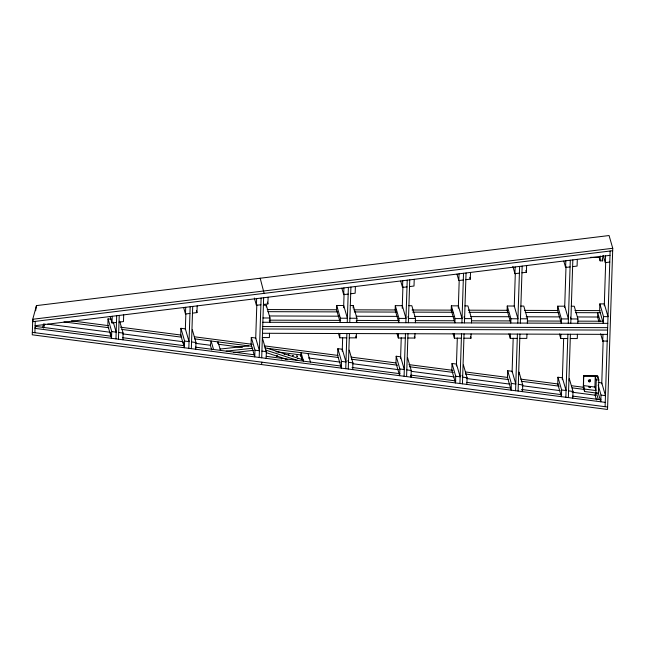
<?xml version="1.0" encoding="UTF-8"?>
<svg xmlns="http://www.w3.org/2000/svg" width="645" height="645" viewBox="0 0 645 645"><rect width="100%" height="100%" fill="white"/><g stroke="black" fill="none" stroke-linecap="round" stroke-linejoin="round"><path stroke-width="0.97" d="M32.75 319.259L32.25 334.811L607.534 409.462L612.75 248.277L609.074 235.538L36.459 305.609L32.75 319.259L612.75 248.277M34.878 332.707L35.249 321.379M35.564 328.144L35.612 326.41L111.48 336.255M36.459 305.609L35.636 310.777M108.054 318.848L107.836 325.556L111.512 338.303L111.73 331.586L108.054 318.848L111.601 319.307M116.479 322.436L112.012 322.984L112.23 316.276M115.947 338.875L116.697 315.728M118.454 339.206L119.228 315.413M122.889 339.778L123.106 333.062L119.688 321.234M123.695 314.873L123.477 321.581L119.011 322.129M180.931 328.305L180.713 335.013L184.397 347.76L184.615 341.044L180.931 328.305L185.365 328.877L189.041 341.624L184.615 341.044M189.953 313.446L185.486 313.994L185.704 307.278M185.341 329.651L185.849 313.801M188.824 348.332L190.17 306.738M191.339 348.663L192.702 306.423M195.766 349.235L195.983 342.519L192.307 329.78M192.484 313.139L196.951 312.591L197.168 305.875M251.3 337.432L251.082 344.148L254.759 356.887L254.977 350.179L251.3 337.432L255.726 338.012L259.403 350.751L254.977 350.179M260.894 304.762L256.428 305.311L256.646 298.603M255.71 338.681L256.815 304.44M259.193 357.467L261.112 298.055M261.701 357.79L263.644 297.74M266.264 306.964L266.32 305.246L263.321 305.238M266.135 358.362L266.353 351.654L262.668 338.915M263.426 304.456L267.893 303.908L268.11 297.2M269.505 333.296L269.368 337.585L262.354 337.569M266.32 305.246L269.997 317.993L269.86 322.282L269.336 320.468M336.698 305.472L336.561 309.769L340.238 322.508L340.375 318.211L336.698 305.472L343.704 305.496L347.381 318.235L340.375 318.211M337.859 348.671L337.641 355.379L341.318 368.118L341.536 361.41L337.859 348.671L342.293 349.243L345.97 361.982L341.536 361.41M346.752 337.835L339.738 337.811L339.883 333.513M348.163 294.088L343.696 294.628L343.914 287.92M342.229 351.162L342.656 337.875M343.632 307.778L344.083 293.717M345.752 368.698L346.889 333.538M347.244 322.532L348.381 287.372M348.26 369.021L349.413 333.546M349.767 322.54L350.912 287.065M353.154 308.1L353.242 305.528L350.235 305.512M352.694 369.601L352.912 362.885L349.235 350.146M355.379 286.517L355.161 293.225L350.703 293.773M349.276 337.843L356.282 337.867L356.419 333.57M353.242 305.528L356.919 318.267L356.774 322.565L356.25 320.742M395.296 305.657L395.159 309.955L398.836 322.694L398.973 318.396L395.296 305.657L402.303 305.682L405.979 318.42L398.973 318.396M399.868 368.98L399.65 375.688L395.974 362.95L396.191 356.242L400.626 356.814L404.302 369.553L399.868 368.98L396.191 356.242M405.318 338.012L398.312 337.996L398.449 333.699M407.003 286.888L402.536 287.428L402.754 280.72M400.561 358.733L401.238 337.803M402.222 308.262L402.932 286.227M404.084 376.269L405.463 333.723M405.842 322.718L407.221 280.172M406.592 376.591L407.979 333.731M408.366 322.726L409.752 279.865M407.503 359.628L407.567 357.717L411.244 370.456L411.026 377.164L410.502 375.35M414.219 279.317L414.001 286.025L409.535 286.574M407.842 338.02L414.856 338.044L414.993 333.747M415.372 322.75L415.517 318.453L411.833 305.714L408.833 305.698M451.371 305.835L451.226 310.132L454.91 322.871L455.048 318.582L451.371 305.835L458.377 305.859L462.054 318.598L455.048 318.582M452.04 363.482L451.822 370.198L455.499 382.936L455.717 376.228L452.04 363.482L456.466 364.062L460.143 376.801L455.717 376.228M461.393 338.198L454.386 338.173L454.523 333.876M463.303 279.994L458.837 280.543L459.055 273.827M456.402 365.973L457.313 338.028M458.305 308.173L459.2 280.39M459.925 383.509L461.53 333.9M461.917 322.895L463.521 273.278M462.441 383.839L464.053 333.908M464.44 322.903L466.053 272.972M466.867 384.412L467.085 377.704L463.408 364.957M465.835 279.68L470.302 279.14L470.519 272.424M463.916 338.206L470.931 338.222L471.068 333.933M471.447 322.927L471.592 318.63L467.907 305.891L464.908 305.883M507.252 306.012L507.107 310.31L510.784 323.048L510.929 318.759L507.252 306.012L514.259 306.036L517.935 318.775L510.929 318.759M507.688 370.706L507.47 377.414L511.146 390.161L511.364 383.444L507.688 370.706L512.122 371.278L515.798 384.025L511.364 383.444M517.274 338.375L510.268 338.351L510.405 334.054M519.41 273.125L514.944 273.673L515.162 266.966M512.098 372.028L513.186 338.23M514.25 306.359L515.307 273.553M515.581 390.733L517.411 334.078M517.798 323.072L519.628 266.417M518.096 391.064L519.934 334.086M520.322 323.081L522.168 266.103M518.999 374.1L519.064 372.181L522.74 384.92L522.523 391.636L521.999 389.814M521.95 272.819L526.409 272.271L526.626 265.563M526.949 334.11L526.804 338.399L519.797 338.383M527.328 323.105L527.465 318.807L523.788 306.069L520.789 306.061M557.715 306.173L557.578 310.471L561.255 323.209L561.392 318.92L557.715 306.173L564.722 306.198L568.406 318.936L561.392 318.92M557.949 377.228L557.74 383.944L561.416 396.683L561.634 389.975L557.949 377.228L562.384 377.809L566.06 390.548L561.634 389.975M567.745 338.536L560.731 338.512L560.876 334.215M570.083 266.925L565.617 267.473L565.834 260.757M562.319 379.728L563.657 338.504M564.681 307.488L566.012 266.482M565.842 397.264L567.882 334.239M568.261 323.234L570.301 260.217M568.358 397.586L570.406 334.247M570.785 323.242L572.841 259.903M569.261 380.623L569.325 378.704L573.002 391.45L572.784 398.159M577.299 259.355L577.09 266.071L572.623 266.619M577.412 334.271L577.275 338.569L570.269 338.544M577.799 323.266L577.936 318.969L574.26 306.23L571.252 306.214M583.669 375.584L583.29 387.258L584.515 391.507L598.358 393.297L598.794 379.873L597.568 375.632L583.669 375.584L583.507 388.024M584.515 391.507L584.596 389.064L583.588 385.581L594.916 387.056L595.924 390.539L584.596 389.064M594.916 387.056L595.262 376.39L596.27 379.865L595.843 392.974M602.801 256.041L602.648 260.83L600.124 260.822L600.277 255.976M599.85 303.892L599.632 310.6L603.309 323.347L603.526 316.631L599.85 303.892L604.333 303.908L608.017 316.647L603.526 316.631M597.721 378.309L597.786 376.398L583.886 376.349M598.141 385.073L601.027 395.087L600.809 401.795L598.181 392.692M607.219 341.076L602.736 341.06L602.954 334.352M609.783 262.072L605.316 262.612L605.534 255.904M601.745 383.912L603.148 340.729M604.276 305.827L605.679 262.386M605.099 406.705L610.138 251.026M284.155 354.428L284.84 354.436M217.736 343.608L218.026 341.898L220.477 350.396M261.483 364.562L261.894 362.168M300.497 356.08L301.078 352.678L303.529 361.176M595.545 392.628L595.109 395.183L596.472 399.908M33.169 319.872L32.677 321.694L612.669 250.712M35.612 326.41L35.023 328.378L605.236 402.367M42.643 327.321L43.699 323.822M43.562 328.152L44.884 323.782M281.51 358.934L281.962 358.934M35.104 325.709L610.001 255.356M220.09 349.066L248.809 345.897M226.202 351.138L252.856 348.203M233.667 352.533L253.3 350.372M590.586 257.315L599.116 257.339L600.124 260.822M267.224 309.544L336.609 309.769M353.71 309.826L395.949 309.955M412.034 310.011L452.266 310.132M468.351 310.189L507.575 310.31M524.667 310.366L557.861 310.471M574.953 310.527L600.1 310.608M267.836 311.672L337.222 311.89M354.323 311.946L396.562 312.083M412.647 312.132L452.879 312.261M468.963 312.309L508.187 312.438M525.28 312.486L558.473 312.591M575.566 312.648L600.729 312.728M269.707 315.969L339.093 316.195M356.193 316.244L397.425 316.381M414.517 316.429L453.741 316.558M470.842 316.614L509.05 316.735M526.151 316.784L559.336 316.897M577.436 316.953L598.56 317.017M262.991 317.969L269.997 317.993M349.904 318.243L356.919 318.267M415.517 318.453L408.503 318.428L407.979 316.606M471.592 318.63L464.577 318.606L464.053 316.792M520.459 318.783L527.465 318.807M577.936 318.969L570.93 318.944L570.398 317.122M269.279 320.162L340.681 320.388M356.774 320.436L399.013 320.573M415.098 320.621L454.322 320.75M471.414 320.807L510.638 320.928M527.739 320.984L560.924 321.089M578.017 321.146L603.18 321.226M262.854 322.266L607.8 323.363M262.717 326.555L607.654 327.652M262.636 328.974L607.582 330.071M262.499 333.272L607.437 334.368M596.27 379.865L598.794 379.873M297.619 358.515L298.175 358.701L297.692 358.757M598.238 382.453L601.777 382.912L605.453 395.659L601.027 395.087M71.531 320.847L108.465 325.644M120.446 327.192L181.334 335.094M194.306 336.779L252.203 344.293M264.176 345.849L338.044 355.435M351.017 357.112L395.941 362.942M408.914 364.627L452.83 370.327M465.811 372.012L507.736 377.454M520.709 379.139L558.643 384.057M571.615 385.742L583.596 387.298M63.96 321.911L108.892 327.741M121.873 329.426L181.785 337.198M194.766 338.883L251.687 346.268M264.668 347.953L338.561 357.54M351.541 359.225L397.473 365.191M409.454 366.739L453.395 372.447M465.376 373.995L508.308 379.574M521.289 381.251L559.239 386.178M572.22 387.863L584.201 389.419M218.631 344.293L242.359 347.373M275.971 351.735L300.691 354.944L302.328 360.603M111.73 331.586L116.165 332.167L113.27 322.153M118.672 332.489L123.106 333.062M191.557 341.947L195.983 342.519M261.918 351.082L266.353 351.654M352.912 362.885L348.477 362.313L347.953 360.49M406.81 369.883L411.244 370.456M467.085 377.704L462.659 377.123L462.134 375.309M518.314 384.347L522.74 384.92M568.576 390.878L573.002 391.45M47.843 324.169L109.755 332.199M122.735 333.884L182.648 341.665M195.629 343.35L210.609 345.293M308.463 357.991L340.415 362.135M352.396 363.691L398.328 369.65M411.317 371.335L454.249 376.906M466.23 378.462L510.171 384.162M522.152 385.718L560.094 390.644M572.075 392.192L596.044 395.304M122.461 337.674L184.357 345.712M195.338 347.131L254.235 354.774M266.216 356.33L341.084 366.046M352.065 367.473L399.981 373.689M410.962 375.116L455.886 380.945M466.867 382.372L510.792 388.072M521.773 389.491L561.698 394.675M572.679 396.103L601.003 399.779M32.331 332.377L607.614 407.027M286.001 359.45L286.436 359.604M267.498 348.324L303.15 359.878M265.611 350.058L297.482 360.386M266.167 352.622L287.726 359.612M603.212 255.331L605.316 262.612M602.14 259.088L602.648 260.83M600.173 321.21L597.721 312.72L597.584 317.017L598.947 321.734M600.632 333.779L602.736 341.06M563.778 261.104L565.617 267.473M596.383 392.813L598.286 399.424M559.425 333.965L560.731 338.512M525.885 270.449L526.409 272.271M512.848 266.393L514.944 273.673M508.953 333.796L510.268 338.351M469.778 277.318L470.302 279.14M456.999 274.173L458.837 280.543M470.399 336.408L470.931 338.222M453.072 333.618L454.386 338.173M400.698 281.059L402.536 287.428M414.324 336.222L414.856 338.044M396.998 333.441L398.312 337.996M355.758 336.045L356.282 337.867M341.858 288.259L343.696 294.628M338.423 333.263L339.738 337.811M307.996 353.573L310.447 362.071M267.369 302.086L267.893 303.908M260.185 278.229L264.119 293.37M254.332 298.03L256.428 305.311M213.551 349.501L211.1 341.003L210.375 345.26L211.737 349.977M196.427 310.769L196.951 312.591M183.648 307.625L185.486 313.994M183.051 341.713L184.139 345.486M110.174 316.614L112.012 322.984M110.174 332.256L111.263 336.029M590.006 379.486A0.984 0.935 -16.1 0 1 589.635 381.018A0.984 0.935 -16.1 0 1 588.304 380.147M276.592 355.871L277.414 356.04L276.592 355.871M288.315 354.935L289.137 355.105L288.347 354.911M292.467 355.476L293.29 355.645L292.499 355.451M296.619 356.016L297.442 356.185L296.619 356.016M588.514 386.774L590.425 387.153L588.514 386.774M589.224 381.824A0.984 0.935 -16.1 0 0 590.465 380.671A0.984 0.935 -16.1 0 0 588.837 380.244A0.984 0.935 -16.1 0 0 589.224 381.824"/></g></svg>
